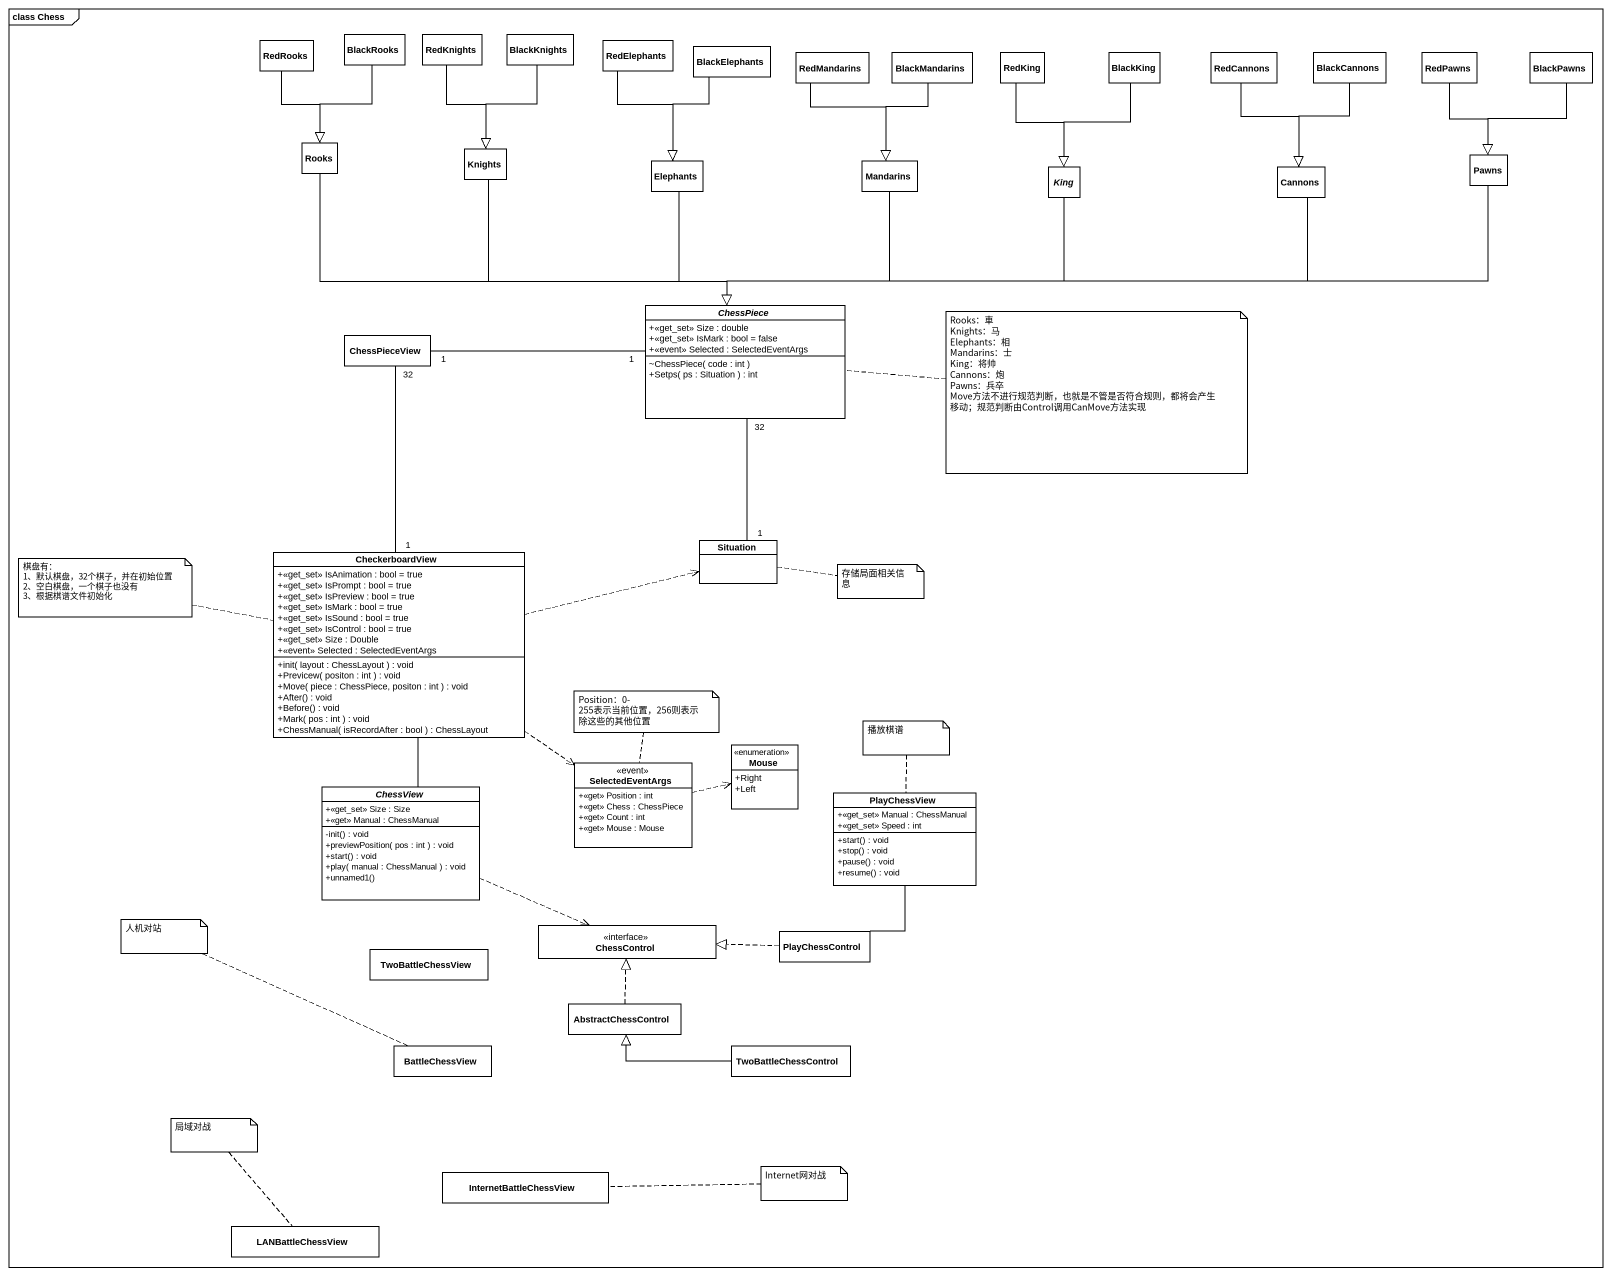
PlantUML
@startuml
mainframe class Chess
hide circle
hide empty members
skinparam classAttributeIconSize 0
class BlackRooks
class RedKnights
class BlackKnights
class RedRooks
class RedElephants
class BlackElephants
class RedMandarins
class BlackMandarins
class RedKing
class BlackKing
class RedCannons
class BlackCannons
class RedPawns
class BlackPawns
class Rooks
class Knights
class Elephants
class Mandarins
abstract class King
class Cannons
class Pawns
abstract class ChessPiece {
  +<<get_set>> Size : double
  +<<get_set>> IsMark : bool = false
  +<<event>> Selected : SelectedEventArgs
  ~ChessPiece( code : int )
  +Setps( ps : Situation ) : int
}
class ChessPieceView
class CheckerboardView {
  +<<get_set>> IsAnimation : bool = true
  +<<get_set>> IsPrompt : bool = true
  +<<get_set>> IsPreview : bool = true
  +<<get_set>> IsMark : bool = true
  +<<get_set>> IsSound : bool = true
  +<<get_set>> IsControl : bool = true
  +<<get_set>> Size : Double
  +<<event>> Selected : SelectedEventArgs
  +init( layout : ChessLayout ) : void
  +Previcew( positon : int ) : void
  +Move( piece : ChessPiece, positon : int ) : void
  +After() : void
  +Before() : void
  +Mark( pos : int ) : void
  +ChessManual( isRecordAfter : bool ) : ChessLayout
}
class Situation
class SelectedEventArgs <<event>> {
  +<<get>> Position : int
  +<<get>> Chess : ChessPiece
  +<<get>> Count : int
  +<<get>> Mouse : Mouse
}
enum Mouse {
  +Right
  +Left
}
abstract class ChessView {
  +<<get_set>> Size : Size
  +<<get>> Manual : ChessManual
  -init() : void
  +previewPosition( pos : int ) : void
  +start() : void
  +play( manual : ChessManual ) : void
  +unnamed1()
}
class PlayChessView {
  +<<get_set>> Manual : ChessManual
  +<<get_set>> Speed : int
  +start() : void
  +stop() : void
  +pause() : void
  +resume() : void
}
interface ChessControl
class TwoBattleChessView
class PlayChessControl
class AbstractChessControl
class BattleChessView
class TwoBattleChessControl
class InternetBattleChessView
class LANBattleChessView
BlackRooks --|> Rooks
RedKnights --|> Knights
BlackKnights --|> Knights
RedRooks --|> Rooks
RedElephants --|> Elephants
BlackElephants --|> Elephants
RedMandarins --|> Mandarins
BlackMandarins --|> Mandarins
RedKing --|> King
BlackKing --|> King
RedCannons --|> Cannons
BlackCannons --|> Cannons
RedPawns --|> Pawns
BlackPawns --|> Pawns
Rooks -right-|> ChessPiece
Knights --|> ChessPiece
Elephants --|> ChessPiece
Mandarins --|> ChessPiece
King -left-|> ChessPiece
Cannons -left-|> ChessPiece
Pawns -left-|> ChessPiece
ChessPieceView "1" -right- "1" ChessPiece
CheckerboardView "1" -up- "32" ChessPieceView
CheckerboardView .right.> Situation
CheckerboardView ..> SelectedEventArgs
CheckerboardView -- ChessView
Situation "1" -up- "32" ChessPiece
SelectedEventArgs .right.> Mouse
ChessView .right.> ChessControl
PlayChessView -- PlayChessControl
PlayChessControl .left.|> ChessControl
AbstractChessControl .up.|> ChessControl
TwoBattleChessControl -left-|> AbstractChessControl
note right of ChessPiece
  Rooks：車
  Knights：马
  Elephants：相
  Mandarins：士
  King：将帅
  Cannons：炮
  Pawns：兵卒
  Move方法不进行规范判断，也就是不管是否符合规则，都将会产生移动；规范判断由Control调用CanMove方法实现
end note
note left of CheckerboardView
  棋盘有：
  1、默认棋盘，32个棋子，并在初始位置
  2、空白棋盘，一个棋子也没有
  3、根据棋谱文件初始化
end note
note right of Situation : 存储局面相关信息
note top of SelectedEventArgs : Position：0-255表示当前位置，256则表示除这些的其他位置
note top of PlayChessView : 播放棋谱
note left of BattleChessView : 人机对站
note top of LANBattleChessView : 局域对战
note right of InternetBattleChessView : Internet网对战
@enduml
